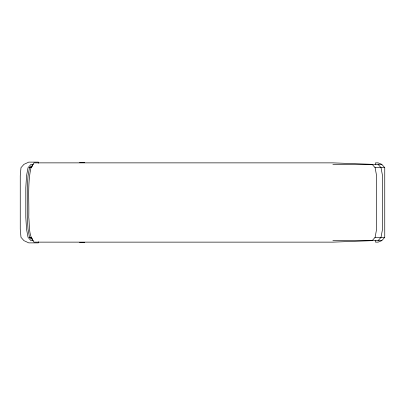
<?xml version="1.0" encoding="UTF-8"?>
<svg xmlns="http://www.w3.org/2000/svg" width="405" height="405" viewBox="0 0 405 405"><rect width="100%" height="100%" fill="white"/><g stroke="black" fill="none" stroke-linecap="round" stroke-linejoin="round"><path stroke-width="0.61" d="M32.4 165.68L29.509 167.68L28.031 175.831L27.287 187.682L27.287 217.318L28.031 229.169L29.509 237.32L32.4 239.32M30.993 167.68C27.403 183.971 29.231 200.789 28.77 217.318C29.707 225.631 28.411 235.168 33.954 242.134L332.89 242.134L372.154 240.656L375.121 237.32L376.599 229.169L376.599 175.831L375.121 167.68L372.154 164.344L332.89 162.866L33.954 162.866L30.993 167.68L32.101 166.43M378.083 240.656L381.044 237.32L382.528 229.169L382.528 175.831L381.044 167.68L378.083 164.344M375.491 240.656L375.491 242.134L378.083 242.134L381.788 240.656L384.75 237.32L384.75 167.68L381.788 164.344L378.083 162.866L375.491 162.866L375.491 164.344M29.509 167.68L32.127 166.166M79.517 162.628L84.706 162.628M33.463 164.344L30.993 164.344L28.031 167.68L26.548 175.831L25.809 187.682L25.809 217.318L26.548 229.169L28.031 237.32L30.993 240.656L33.463 240.656M332.89 164.344L381.788 164.344M374.959 167.68L384.75 167.68M374.959 237.32L384.75 237.32M332.89 240.656L381.788 240.656M79.517 242.635L84.706 242.635M29.509 237.32L32.127 238.834M30.993 237.32L32.101 238.57M38.399 163.235L38.399 162.121L28.77 162.121L23.956 164.344L20.989 167.68L20.25 175.831L20.25 229.169L20.989 237.32L23.956 240.656L28.77 242.878L38.399 242.878L38.399 241.765"/></g></svg>
